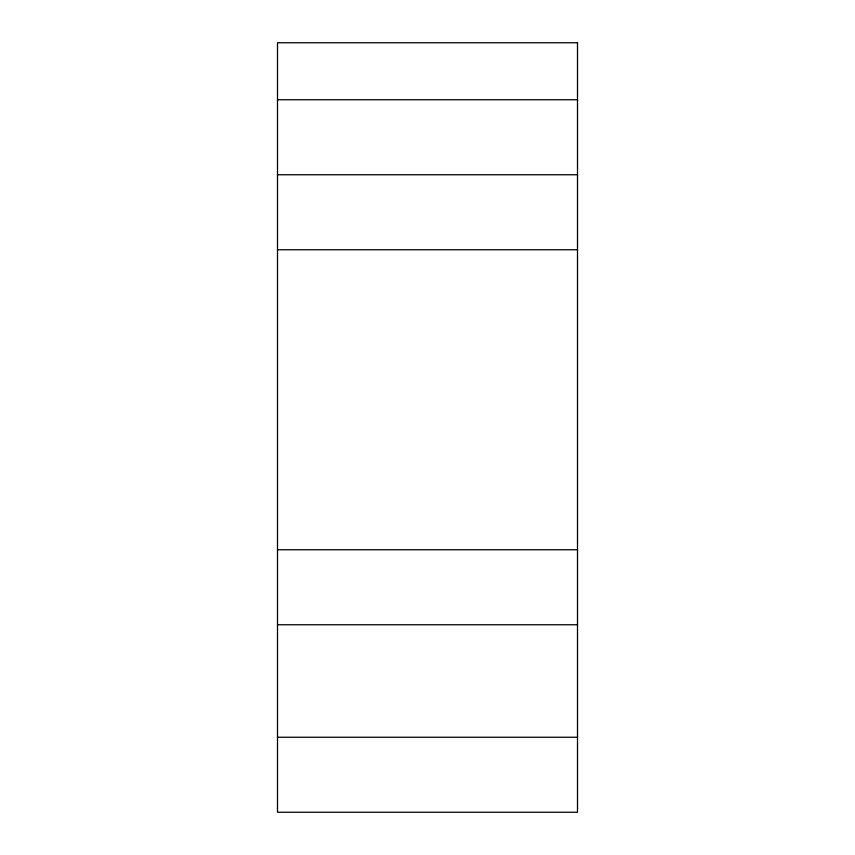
<?xml version="1.0" encoding="UTF-8"?>
<svg xmlns="http://www.w3.org/2000/svg" width="855" height="855" viewBox="0 0 855 855"><rect width="100%" height="100%" fill="white"/><g stroke="black" fill="none" stroke-linecap="round" stroke-linejoin="round"><path stroke-width="1.28" d="M277.501 99.746L577.499 99.746M277.501 174.751L577.499 174.751M277.501 249.746L577.499 249.746M277.501 549.754L577.499 549.754M277.501 624.749L577.499 624.749M277.501 737.245L577.499 737.245M577.499 42.75L277.501 42.75L277.501 812.25L577.499 812.25L577.499 42.75"/></g></svg>
